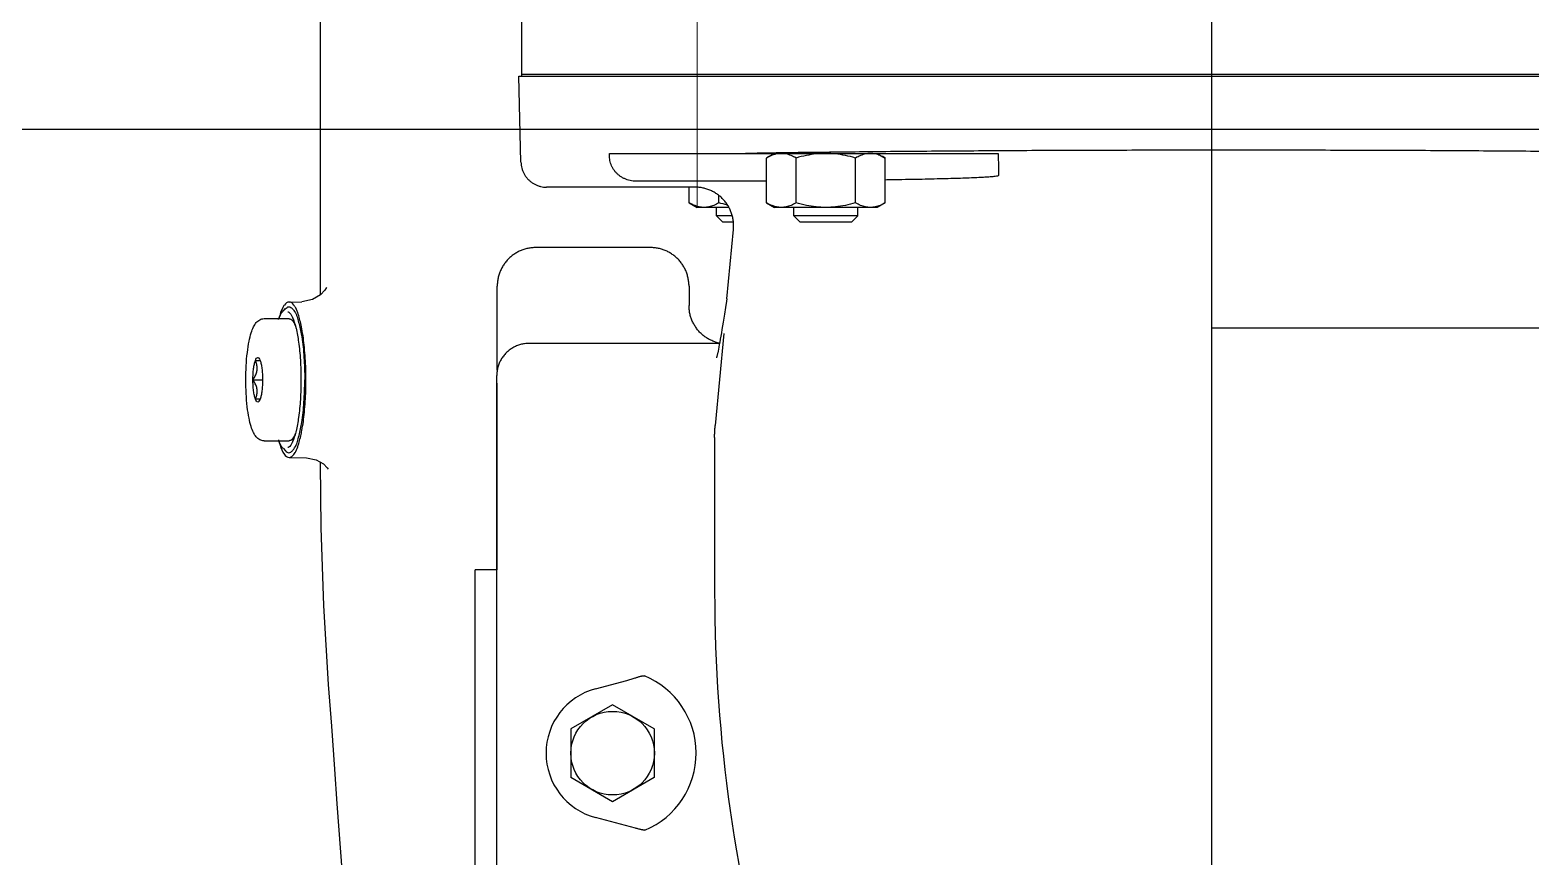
# Model space of a CAD drawing. Header units: millimetres. Extents: x 156850 to 204135, y 56350 to 74150.
# Drawn here: x 157896.2 to 158129.7, y 60149.8 to 60278.4 of the extents above; entities that cross this region are included whole.
import ezdxf

# ---------------------------------------------------------------- set-up
doc = ezdxf.new("R2010")
doc.units = ezdxf.units.MM
doc.header["$LTSCALE"] = 150
doc.linetypes.add('X-2F-PLAN$0$CENTER', pattern=[2, 1.25, -0.25, 0.25, -0.25])
doc.layers.add('-----33 Equipment', color=5, linetype='Continuous')

# ---------------------------------------------------------------- blocks, each defined once
blk = doc.blocks.new('X-2F-PLAN$0$A$C73FA2420')
at = {"color": 0}
blk.add_line((508.73, 1599.81), (508.73, 76.75), dxfattribs=at)
at = {"color": 0, "linetype": 'Continuous'}
for p, q in [((466.74, 1506.27), (466.74, 1507.02)), ((469.74, 1507.4), (469.74, 1505.9)), ((472.74, 1507.02), (472.74, 1506.29)), ((460.24, 1505.67), (460.24, 1501.77)), ((479.24, 1505.67), (479.24, 1501.77)), ((457.65, 1501.78), (457.61, 1499.08)), ((457.65, 1501.78), (457.65, 1501.77)), ((459.09, 1502.72), (458.69, 1502.34)), ((480.4, 1502.72), (480.8, 1502.34)), ((481.83, 1501.77), (481.83, 1501.78)), ((481.83, 1501.78), (481.87, 1499.79)), ((456.94, 1496.93), (456.74, 1496.93)), ((585.6, 1496.93), (482.91, 1496.93)), ((409.21, 1494.71), (403.79, 1494.35)), ((434.65, 1496.43), (422.36, 1495.68)), ((456.04, 1495.83), (455.86, 1495.71)), ((342.33, 1472.82), (440.18, 1472.82)), ((440.18, 1469.47), (440.18, 1472.82)), ((348.17, 1469.47), (470.39, 1469.47)), ((469.21, 1469.48), (440.18, 1469.48)), ((471.24, 1469.39), (484.3, 1469.39)), ((475.38, 1434.81), (475.38, 1464.48)), ((503.58, 1465.71), (516.93, 1466.06)), ((516.93, 1466.06), (516.93, 1245.16)), ((531.85, 1465.61), (516.93, 1465.61)), ((517.23, 1245.61), (517.23, 1465.61)), ((490.3, 1445.56), (490.3, 1463.39)), ((499.68, 1438.62), (499.68, 1461.71)), ((407.93, 1457.94), (404.18, 1451.46)), ((415.43, 1457.95), (407.94, 1457.95)), ((419.18, 1451.46), (415.44, 1457.94)), ((400.01, 1447.89), (401.69, 1454.13)), ((421.68, 1454.13), (422.99, 1449.23)), ((404.18, 1451.44), (407.93, 1444.96)), ((415.44, 1444.96), (419.18, 1451.44)), ((504.93, 1451.94), (504.93, 1391.45)), ((407.94, 1444.95), (415.43, 1444.95)), ((484.3, 1439.56), (481.3, 1439.56)), ((497.25, 1439.53), (496.53, 1438.3)), ((497.25, 1439.53), (499.68, 1439.53)), ((496.53, 1433.35), (496.53, 1438.3)), ((460.74, 1435.58), (436.74, 1435.58)), ((476.94, 1434.14), (462.62, 1435.49)), ((474.5, 1434.98), (474.2, 1435.04)), ((474.83, 1434.92), (474.5, 1434.98)), ((475.2, 1434.85), (474.83, 1434.92)), ((475.6, 1434.77), (475.2, 1434.85)), ((476.04, 1434.69), (475.6, 1434.77)), ((476.52, 1434.61), (476.04, 1434.69)), ((477.02, 1434.52), (476.52, 1434.61)), ((477.56, 1434.43), (477.02, 1434.52)), ((478.12, 1434.33), (477.56, 1434.43)), ((478.71, 1434.23), (478.12, 1434.33)), ((479.33, 1434.13), (478.71, 1434.23)), ((479.96, 1434.03), (479.33, 1434.13)), ((480.95, 1433.87), (479.96, 1434.03)), ((481.97, 1433.71), (480.95, 1433.87)), ((482.34, 1433.66), (481.97, 1433.71)), ((482.34, 1433.66), (493.12, 1432.65)), ((494.23, 1434.3), (495.23, 1435.3)), ((494.23, 1432.65), (494.23, 1434.3)), ((495.23, 1435.3), (496.53, 1435.3)), ((495.23, 1432.83), (495.23, 1435.3)), ((497.25, 1434.92), (498.39, 1434.92)), ((497.25, 1427.52), (496.53, 1426.28)), ((497.25, 1427.52), (504.22, 1427.52)), ((504.93, 1426.28), (504.22, 1427.52)), ((496.53, 1410.28), (496.53, 1426.28)), ((494.23, 1422.28), (495.23, 1423.28)), ((494.23, 1414.28), (494.23, 1422.28)), ((495.23, 1423.28), (496.53, 1423.28)), ((495.23, 1413.28), (495.23, 1423.28)), ((497.25, 1422.9), (504.22, 1422.9)), ((494.23, 1414.28), (495.23, 1413.28)), ((495.23, 1413.28), (496.53, 1413.28)), ((497.25, 1413.66), (504.22, 1413.66)), ((497.25, 1409.04), (496.53, 1410.28)), ((497.25, 1409.04), (504.22, 1409.04)), ((504.93, 1410.28), (504.22, 1409.04))]:
    blk.add_line(p, q, dxfattribs=at)
for points in [[(457.61, 1499.09), (457.31, 1497.57), (456.66, 1496.43), (456.04, 1495.83)], [(483.98, 1495.98), (484.07, 1495.95), (483.67, 1496.19), (482.93, 1496.89), (482.21, 1498.11), (481.87, 1499.79)], [(456.74, 1496.93), (446.72, 1496.83), (434.65, 1496.43)], [(422.36, 1495.68), (415.86, 1495.19), (409.21, 1494.71)], [(403.79, 1494.35), (379.2, 1492.46), (354.01, 1489.65), (330.25, 1485.97), (329.37, 1485.79)], [(474.2, 1435.04), (473.93, 1435.09), (473.82, 1435.12), (473.71, 1435.14), (473.6, 1435.17), (473.51, 1435.19), (473.43, 1435.21), (473.35, 1435.23), (473.29, 1435.24), (473.23, 1435.26), (473.19, 1435.27), (473.16, 1435.28), (473.14, 1435.28), (473.14, 1435.28)]]:
    blk.add_lwpolyline(points, dxfattribs=at)
blk.add_circle((411.68, 1451.45), 6.5, dxfattribs=at)
for centre, radius, start, end in [((411.68, 1451.45), 10.35, 15, 165), ((411.68, 1451.45), 7.5, 119.9264, 120.0736), ((411.68, 1451.45), 7.5, 59.9264, 60.0736), ((411.68, 1451.45), 7.5, 179.9264, 180.0736), ((411.68, 1451.45), 7.5, 359.9264, 0.0736), ((411.68, 1451.45), 13, 202.7409, 337.6416), ((411.68, 1451.45), 7.5, 239.9264, 240.0736), ((411.68, 1451.45), 7.5, 299.9264, 300.0736), ((436.74, 1195.61), 239.97, 90, 122.4528)]:
    blk.add_arc(centre, radius, start, end, dxfattribs=at)
for points, start_tangent, end_tangent in [([(460.24, 1505.67), (460.42, 1506.35), (460.87, 1506.9), (461.54, 1507.32), (462.46, 1507.68), (463.76, 1508), (465.52, 1508.28), (467.58, 1508.45), (469.74, 1508.51)], (0, 1), (1, 0)), ([(469.74, 1508.51), (471.92, 1508.45), (473.99, 1508.27), (475.75, 1508), (477.04, 1507.67), (477.96, 1507.31), (478.62, 1506.9), (479.07, 1506.35), (479.24, 1505.67)], (1, 0), (0, -1)), ([(466.37, 1506.48), (466.28, 1506.65), (466.4, 1506.84), (466.74, 1507.02)], (-0.70412, 0.710081), (0.936365, 0.351029)), ([(466.74, 1506.27), (466.4, 1506.46), (466.37, 1506.48)], (-0.936365, 0.351029), (-0.70412, 0.710081)), ([(466.74, 1507.02), (467.29, 1507.18), (468.01, 1507.3), (468.84, 1507.37), (469.74, 1507.4)], (0.936365, 0.351029), (1, 0)), ([(466.74, 1507.02), (467.37, 1506.81), (467.96, 1506.74), (468.53, 1506.81), (469.12, 1507.03), (469.74, 1507.4)], (0.915752, -0.401744), (0.823609, 0.567159)), ([(469.74, 1505.9), (468.84, 1505.93), (468.01, 1506), (467.29, 1506.12), (466.74, 1506.27)], (-1, 0), (-0.936365, 0.351029)), ([(469.74, 1507.4), (470.64, 1507.37), (471.48, 1507.3), (472.19, 1507.18), (472.74, 1507.02)], (1, 0), (0.936365, -0.351029)), ([(469.74, 1507.4), (470.37, 1507.03), (470.96, 1506.81), (471.53, 1506.74), (472.12, 1506.81), (472.74, 1507.02)], (0.823609, -0.567159), (0.915752, 0.401744)), ([(472.74, 1506.27), (472.19, 1506.12), (471.48, 1506), (470.64, 1505.93), (469.74, 1505.9)], (-0.936365, -0.351029), (-1, 0)), ([(472.74, 1507.02), (473.09, 1506.84), (473.21, 1506.65), (473.12, 1506.48)], (0.936365, -0.351029), (-0.70412, -0.710081)), ([(473.12, 1506.48), (473.09, 1506.46), (472.74, 1506.27)], (-0.70412, -0.710081), (-0.936365, -0.351029)), ([(458.14, 1502.51), (457.65, 1501.78)], (-0.790379, -0.612618), (-0.019038, -0.999819)), ([(457.65, 1501.77), (458.14, 1501.03)], (0, -1), (0.790379, -0.612618)), ([(459.57, 1503.18), (458.14, 1502.51)], (-0.954415, -0.298484), (-0.790379, -0.612618)), ([(458.69, 1502.33), (458.4, 1501.8)], (-0.711406, -0.702782), (0, -1)), ([(458.4, 1501.8), (458.5, 1501.5)], (0, -1), (0.528577, -0.848886)), ([(458.5, 1501.5), (458.63, 1501.33)], (0.528577, -0.848886), (0.670705, -0.741724)), ([(458.81, 1502.44), (458.69, 1502.33)], (-0.759948, -0.649984), (-0.711406, -0.702782)), ([(459.1, 1502.76), (459.66, 1503.12)], (0.739582, 0.673067), (0.895565, 0.44493)), ([(459.99, 1501.29), (459.24, 1501.84), (459.2, 1501.98)], (-0.929009, 0.370058), (-0.11677, 0.993159)), ([(460.24, 1503.38), (459.57, 1503.18)], (-0.964644, -0.263556), (-0.954415, -0.298484)), ([(459.66, 1503.12), (460.23, 1503.37)], (0.895565, 0.44493), (0.929417, 0.369032)), ([(460.4, 1503.42), (460.24, 1503.38)], (-0.966805, -0.255516), (-0.964644, -0.263556)), ([(461.57, 1500.72), (460.86, 1501.04), (460.31, 1501.52), (460.27, 1501.77)], (-0.936448, 0.350805), (0, 1)), ([(479.22, 1501.77), (479.17, 1501.52), (478.63, 1501.04), (477.92, 1500.72)], (0, -1), (-0.936462, -0.350769)), ([(479.1, 1503.43), (479.26, 1503.37)], (0.937092, -0.349083), (0.929449, -0.368949)), ([(479.92, 1503.18), (479.25, 1503.38)], (-0.954414, 0.298485), (-0.964644, 0.263556)), ([(479.26, 1503.37), (479.83, 1503.12)], (0.929449, -0.368949), (0.89588, -0.444297)), ([(480.24, 1501.82), (479.5, 1501.29)], (-0.388664, -0.921379), (-0.929169, -0.369656)), ([(479.83, 1503.12), (480.39, 1502.76)], (0.89588, -0.444297), (0.738866, -0.673852)), ([(481, 1502.74), (479.92, 1503.18)], (-0.865131, 0.501547), (-0.954414, 0.298485)), ([(480.29, 1501.98), (480.25, 1501.83), (480.24, 1501.82)], (-0.119499, -0.992834), (-0.388664, -0.921379)), ([(480.68, 1502.44), (480.79, 1502.33)], (0.759897, -0.650043), (0.711406, -0.702782)), ([(480.79, 1502.33), (481.08, 1501.8)], (0.711406, -0.702782), (0, -1)), ([(480.99, 1501.5), (480.86, 1501.33)], (-0.528953, -0.848651), (-0.670705, -0.741724)), ([(481.08, 1501.8), (480.99, 1501.5)], (0, -1), (-0.528953, -0.848651)), ([(481.83, 1501.78), (481.35, 1502.51), (481, 1502.74)], (-0.019038, 0.999819), (-0.865131, 0.501547)), ([(481.35, 1501.03), (481.83, 1501.77)], (0.790376, 0.612622), (0, 1)), ([(458.14, 1501.03), (458.43, 1500.83)], (0.790379, -0.612618), (0.85383, -0.520551)), ([(458.43, 1500.83), (458.58, 1500.75)], (0.85383, -0.520551), (0.880127, -0.474738)), ([(458.58, 1500.75), (459.57, 1500.35), (461.48, 1499.86)], (0.880127, -0.474738), (0.978787, -0.204881)), ([(458.63, 1501.33), (458.96, 1501.04)], (0.670705, -0.741724), (0.80265, -0.59645)), ([(458.96, 1501.04), (459.75, 1500.6)], (0.80265, -0.59645), (0.931802, -0.362968)), ([(459.75, 1500.6), (460.57, 1500.35), (461.59, 1500.11)], (0.931802, -0.362968), (0.975341, -0.220704)), ([(460.07, 1501.25), (459.99, 1501.29)], (-0.930267, 0.366884), (-0.929009, 0.370058)), ([(461.58, 1500.74), (460.07, 1501.25)], (-0.965131, 0.261766), (-0.930267, 0.366884)), ([(461.48, 1499.86), (461.83, 1499.79), (464.72, 1499.39), (468.02, 1499.18), (469.74, 1499.15)], (0.978787, -0.204881), (1, 0)), ([(461.74, 1500.7), (461.58, 1500.74)], (-0.968866, 0.247587), (-0.965131, 0.261766)), ([(461.59, 1500.11), (462.62, 1499.89)], (0.975341, -0.220704), (0.982991, -0.183656)), ([(463.88, 1500.3), (461.74, 1500.7)], (-0.990748, 0.135714), (-0.968866, 0.247587)), ([(462.62, 1499.89), (463.08, 1499.81)], (0.982991, -0.183656), (0.986315, -0.164873)), ([(463.08, 1499.81), (466.24, 1499.46), (469.74, 1499.34)], (0.986315, -0.164873), (1, 0)), ([(469.74, 1499.93), (466.68, 1500.02), (463.88, 1500.3)], (-1, 0), (-0.990748, 0.135714)), ([(475.61, 1500.3), (472.81, 1500.02), (469.74, 1499.93)], (-0.990754, -0.135669), (-1, 0)), ([(469.74, 1499.15), (471.46, 1499.18), (474.77, 1499.39), (477.66, 1499.79), (478.01, 1499.86)], (1, 0), (0.978789, 0.204872)), ([(476.41, 1499.81), (473.25, 1499.46), (469.74, 1499.34)], (-0.986315, -0.164873), (-1, 0)), ([(477.75, 1500.7), (475.61, 1500.3)], (-0.968851, -0.247645), (-0.990754, -0.135669)), ([(476.87, 1499.89), (476.41, 1499.81)], (-0.982991, -0.183656), (-0.986315, -0.164873)), ([(477.9, 1500.11), (476.87, 1499.89)], (-0.975342, -0.220697), (-0.982991, -0.183656)), ([(477.91, 1500.74), (477.75, 1500.7)], (-0.965134, -0.261757), (-0.968851, -0.247645)), ([(479.73, 1500.6), (478.92, 1500.35), (477.9, 1500.11)], (-0.931802, -0.362968), (-0.975342, -0.220697)), ([(479.42, 1501.25), (477.91, 1500.74)], (-0.930391, -0.366568), (-0.965134, -0.261757)), ([(478.01, 1499.86), (479.92, 1500.35), (480.91, 1500.75)], (0.978789, 0.204872), (0.880172, 0.474655)), ([(479.5, 1501.29), (479.42, 1501.25)], (-0.929169, -0.369656), (-0.930391, -0.366568)), ([(480.53, 1501.04), (479.73, 1500.6)], (-0.80265, -0.59645), (-0.931802, -0.362968)), ([(480.86, 1501.33), (480.53, 1501.04)], (-0.670705, -0.741724), (-0.80265, -0.59645)), ([(480.91, 1500.75), (481.3, 1501)], (0.880172, 0.474655), (0.801844, 0.597534)), ([(481.3, 1501), (481.35, 1501.03)], (0.801844, 0.597534), (0.790376, 0.612622)), ([(469.21, 1469.48), (469.28, 1469.48)], (1, 0), (0.999918, -0.012805)), ([(475.38, 1464.48), (475.34, 1465.13), (475.21, 1465.77), (475, 1466.39), (474.71, 1466.97), (474.35, 1467.52), (473.92, 1468.01), (473.43, 1468.44), (472.89, 1468.8), (472.3, 1469.09), (471.68, 1469.3), (471.04, 1469.43), (470.39, 1469.47)], (0, 1), (-1, 0)), ([(490.3, 1463.39), (490.26, 1464.02), (490.17, 1464.64), (490, 1465.25), (489.78, 1465.83), (489.49, 1466.39), (489.15, 1466.92), (488.76, 1467.41), (488.31, 1467.85), (487.82, 1468.24), (487.3, 1468.59), (486.74, 1468.87), (486.15, 1469.1), (485.55, 1469.26), (484.92, 1469.36), (484.3, 1469.39)], (0, 1), (-1, 0)), ([(503.58, 1465.71), (503.11, 1465.67), (502.64, 1465.57), (502.19, 1465.42), (501.76, 1465.22), (501.36, 1464.97), (500.99, 1464.67), (500.66, 1464.33), (500.37, 1463.95), (500.13, 1463.54), (499.94, 1463.11), (499.8, 1462.65), (499.71, 1462.19), (499.68, 1461.71)], (-0.999657, -0.026177), (0, -1)), ([(500.6, 1447.78), (500.63, 1448.27), (500.71, 1448.74), (500.83, 1449.19), (501.01, 1449.62), (501.22, 1450.03), (501.48, 1450.4), (501.77, 1450.73), (502.09, 1451.03), (502.44, 1451.29), (502.82, 1451.51), (503.21, 1451.68), (503.63, 1451.81), (504.05, 1451.89), (504.48, 1451.93)], (0.002239, 0.999997), (0.999642, 0.026742)), ([(504.48, 1451.93), (504.71, 1451.94), (504.93, 1451.94)], (0.999642, 0.026742), (0.999642, 0.026738)), ([(399.69, 1446.45), (399.69, 1446.5), (399.7, 1446.57), (399.72, 1446.67), (399.75, 1446.8), (399.78, 1446.96), (399.83, 1447.15), (399.88, 1447.38), (399.95, 1447.63), (400.01, 1447.89)], (-0.036022, 0.999351), (0.258819, 0.965926)), ([(422.99, 1449.23), (423.18, 1448.58), (423.37, 1447.96)], (0.258819, -0.965926), (0.317184, -0.948364)), ([(423.37, 1447.96), (423.45, 1447.74), (423.52, 1447.51), (423.58, 1447.31), (423.63, 1447.13), (423.67, 1446.97), (423.69, 1446.83), (423.71, 1446.72), (423.72, 1446.63)], (0.317184, -0.948364), (0.04747, -0.998873)), ([(500.63, 1427.52), (500.62, 1429.55), (500.61, 1432.55), (500.6, 1435.57), (500.6, 1438.62), (500.6, 1441.68), (500.6, 1444.74), (500.6, 1447.78)], (-0.005053, 0.999987), (0.002239, 0.999997)), ([(399.69, 1446.43), (399.69, 1446.45)], (-0.386565, 0.922262), (-0.036022, 0.999351)), ([(423.72, 1446.63), (423.71, 1446.54), (423.7, 1446.51)], (0.047462, -0.998873), (-0.680021, -0.733192)), ([(484.3, 1439.56), (484.92, 1439.6), (485.55, 1439.7), (486.15, 1439.86), (486.74, 1440.08), (487.3, 1440.37), (487.82, 1440.71), (488.31, 1441.11), (488.76, 1441.55), (489.15, 1442.04), (489.49, 1442.56), (489.78, 1443.12), (490, 1443.71), (490.17, 1444.32), (490.26, 1444.94), (490.3, 1445.56)], (1, 0), (0, 1)), ([(475.43, 1434.8), (475.43, 1434.81), (475.59, 1435.42), (475.82, 1436.01), (476.1, 1436.57), (476.44, 1437.09), (476.84, 1437.58), (477.28, 1438.02), (477.77, 1438.42), (478.3, 1438.76), (478.86, 1439.05), (479.44, 1439.27), (480.05, 1439.43), (480.67, 1439.53), (481.3, 1439.56)], (0.20621, 0.978508), (1, 0)), ([(493.12, 1432.65), (493.74, 1432.62), (494.37, 1432.66), (494.98, 1432.76), (495.58, 1432.93), (496.16, 1433.16), (496.72, 1433.44), (497.24, 1433.79), (497.72, 1434.18), (498.16, 1434.63), (498.55, 1435.11), (498.89, 1435.64), (499.17, 1436.19), (499.39, 1436.78), (499.55, 1437.38), (499.65, 1438), (499.68, 1438.62)], (0.995592, -0.093788), (-0.000001, 1)), ([(496.68, 1438.25), (496.86, 1438.74), (497.25, 1439.53)], (0.275516, 0.961296), (0.5, 0.866025)), ([(496.53, 1437.23), (496.62, 1437.98), (496.68, 1438.25)], (0, 1), (0.275516, 0.961296)), ([(497.25, 1434.92), (496.86, 1435.71), (496.62, 1436.47), (496.53, 1437.23)], (-0.5, 0.866025), (0, 1)), ([(460.74, 1435.58), (461.37, 1435.57), (462, 1435.54), (462.62, 1435.49)], (1, 0), (0.995595, -0.093756)), ([(496.91, 1433.58), (497.25, 1434.92)], (0.213822, 0.976873), (0.27735, 0.960769)), ([(505.02, 1425.21), (505, 1426), (504.93, 1430.77)], (-0.013731, 0.999906), (-0.015713, 0.999877)), ([(496.68, 1426.23), (496.86, 1426.73), (497.25, 1427.52)], (0.275516, 0.961296), (0.5, 0.866025)), ([(504.78, 1426.23), (504.61, 1426.73), (504.22, 1427.52)], (-0.275516, 0.961296), (-0.5, 0.866025)), ([(496.53, 1425.21), (496.62, 1425.96), (496.68, 1426.23)], (0, 1), (0.275516, 0.961296)), ([(497.25, 1422.9), (496.86, 1423.69), (496.62, 1424.45), (496.53, 1425.21)], (-0.5, 0.866025), (0, 1)), ([(504.22, 1422.9), (504.61, 1423.69), (504.85, 1424.45), (504.93, 1425.21)], (0.5, 0.866025), (0, 1)), ([(504.93, 1425.21), (504.85, 1425.96), (504.78, 1426.23)], (0, 1), (-0.275516, 0.961296)), ([(505.43, 1355.61), (505.43, 1361.97), (505.42, 1368.31), (505.4, 1374.6), (505.38, 1380.84), (505.36, 1386.99), (505.32, 1393.03), (505.28, 1398.95), (505.24, 1404.72), (505.19, 1410.33), (505.13, 1415.76), (505.07, 1420.99), (505.02, 1425.21)], (0, 1), (-0.013731, 0.999906)), ([(496.53, 1418.28), (496.62, 1419.79), (496.86, 1421.31), (497.25, 1422.9)], (0, 1), (0.27735, 0.960769)), ([(504.93, 1418.28), (504.85, 1419.79), (504.61, 1421.31), (504.22, 1422.9)], (0, 1), (-0.27735, 0.960769)), ([(497.25, 1413.66), (496.86, 1415.24), (496.62, 1416.77), (496.53, 1418.28)], (-0.27735, 0.960769), (0, 1)), ([(504.22, 1413.66), (504.61, 1415.24), (504.85, 1416.77), (504.93, 1418.28)], (0.27735, 0.960769), (0, 1)), ([(496.53, 1411.35), (496.62, 1412.11), (496.86, 1412.87), (497.25, 1413.66)], (0, 1), (0.5, 0.866025)), ([(504.93, 1411.35), (504.85, 1412.11), (504.61, 1412.87), (504.22, 1413.66)], (0, 1), (-0.5, 0.866025)), ([(497.25, 1409.04), (496.86, 1409.83), (496.62, 1410.6), (496.53, 1411.35)], (-0.5, 0.866025), (0, 1)), ([(504.22, 1409.04), (504.61, 1409.83), (504.85, 1410.6), (504.93, 1411.35)], (0.5, 0.866025), (0, 1)), ([(501.43, 1391.47), (501.38, 1391.71), (501.32, 1392.13), (501.27, 1392.73), (501.22, 1393.52), (501.17, 1394.48), (501.12, 1395.63), (501.07, 1396.94), (501.02, 1398.42), (500.98, 1400.06), (500.94, 1401.86), (500.89, 1403.8), (500.86, 1405.89), (500.82, 1408.1), (500.8, 1409.04)], (-0.355744, 0.934583), (-0.014832, 0.99989)), ([(502.1, 1391.42), (501.93, 1391.42), (501.72, 1391.43), (501.57, 1391.44), (501.43, 1391.47)], (-0.999995, 0.003085), (-0.355744, 0.934583)), ([(504.93, 1391.45), (504.48, 1391.45), (504.03, 1391.45), (503.61, 1391.44), (503.2, 1391.43), (502.83, 1391.43), (502.49, 1391.42), (502.19, 1391.42), (502.1, 1391.42)], (-0.999988, -0.004903), (-0.999995, 0.003085)), ([(504.93, 1280.44), (505, 1285.22), (505.07, 1290.23), (505.13, 1295.45), (505.19, 1300.88), (505.24, 1306.49), (505.28, 1312.27), (505.32, 1318.18), (505.36, 1324.23), (505.38, 1330.38), (505.4, 1336.61), (505.42, 1342.91), (505.43, 1349.25), (505.43, 1355.61)], (0.015714, 0.999877), (0, 1))]:
    blk.add_spline(points, degree=3, dxfattribs=dict(at, start_tangent=start_tangent, end_tangent=end_tangent))
blk = doc.blocks.new('X-2F-PLAN$0$zw$C47F')
at = {"layer": '-----33 Equipment', "linetype": 'X-2F-PLAN$0$CENTER', "lineweight": 13, "ltscale": 19.304}
blk.add_line((3525.86, 2286.3), (3394.69, 2286.3), dxfattribs=at)
at = {"layer": '-----33 Equipment'}
for p, q in [((3425.86, 2206.3), (2437.98, 2206.3)), ((3375.86, 2206.3), (3375.86, 1166.3))]:
    blk.add_line(p, q, dxfattribs=at)
blk.add_blockref('X-2F-PLAN$0$A$C73FA2420', (2898.05, 848.02), dxfattribs=at)

msp = doc.modelspace()

# ---------------------------------------------------------------- block references
at = {"layer": '-----33 Equipment', "rotation": 90.00000000000001}
msp.add_blockref('X-2F-PLAN$0$zw$C47F', (160286.3, 56856.22), dxfattribs=at)

doc.saveas('drawing.dxf')
